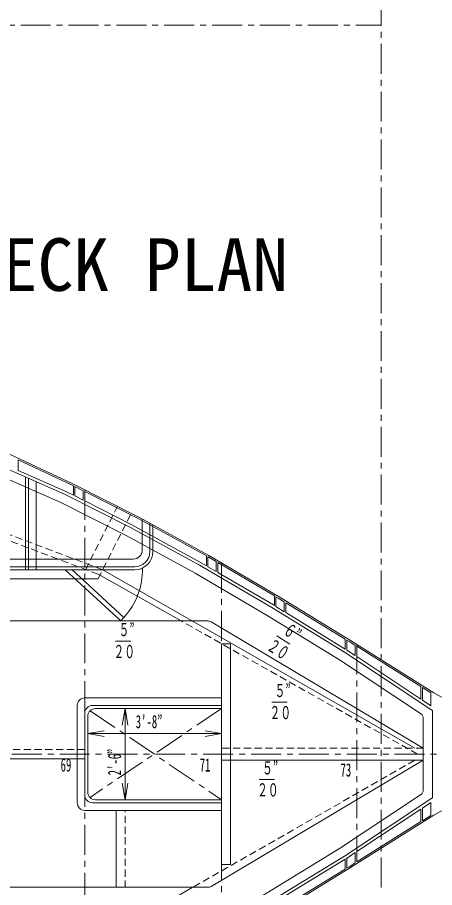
# Model space of a CAD drawing. Units: millimetres, scale not verified. Extents: x -28536 to 28536, y -20184 to 20184.
# Drawn here: x 18092 to 21580, y -7517 to -245 of the extents above; entities that cross this region are included whole.
import ezdxf
from ezdxf.enums import TextEntityAlignment as Align

# ---------------------------------------------------------------- set-up
doc = ezdxf.new("R2010")
doc.units = ezdxf.units.MM
doc.header["$LTSCALE"] = 50
doc.linetypes.add('CHAIN1', pattern=[8, 5, -1, 1, -1])
doc.linetypes.add('DASHED1', pattern=[1.8, 1.2, -0.6])
for name, color, linetype, lineweight in [('0-0_0', 3, 'Continuous', 18), ('0-1_芯', 4, 'CHAIN1', 18), ('0-2_寸法', 2, 'Continuous', 18)]:
    doc.layers.add(name, color=color, linetype=linetype, lineweight=lineweight)
doc.styles.add('ＭＳ ゴシック', font='')
doc.styles.get('ＭＳ ゴシック').set_extended_font_data('MS Gothic')

msp = doc.modelspace()

# ---------------------------------------------------------------- linework, layer by layer
at = {"layer": '0-0_0', "color": 1, "linetype": 'DASHED1'}
for p, q in [((18805.28, -4860.74), (15645.49, -3668.2)), ((18661.09, -4860.74), (18929.57, -4329.65)), ((18766.75, -4936.94), (19044.96, -4386.62)), ((21436.9, -6401.24), (19460.52, -5287.94)), ((18655.67, -6363.14), (15213.97, -6363.14)), ((21485.19, -6350.44), (19798.67, -6350.44)), ((18592.17, -6439.34), (18655.67, -6439.34)), ((21414.55, -6452.04), (19559.78, -7514.24)), ((18993.99, -7516), (18993.99, -6871.14))]:
    msp.add_line(p, q, dxfattribs=at)
at = {"layer": '0-0_0'}
for p, q in [((18098.54, -4031.45), (18098.54, -3943.47)), ((18098.54, -3943.47), (18551.46, -4154.14)), ((18160.51, -4860.74), (18160.51, -4086.2)), ((18185.91, -4860.74), (18185.91, -4097.29)), ((18249.41, -4860.74), (18249.41, -4124.99)), ((18551.46, -4154.14), (18560.42, -4158.67)), ((18560.42, -4158.67), (18560.42, -4237.3)), ((18573.12, -4243.72), (18573.12, -4165.09)), ((18573.12, -4165.09), (18642.97, -4200.4)), ((18642.97, -4279.04), (18642.97, -4200.4)), ((18655.67, -4285.46), (18655.67, -4206.82)), ((18655.67, -4206.82), (19106.9, -4434.94)), ((18573.12, -4243.72), (18642.97, -4279.04)), ((19106.9, -4434.94), (19672.23, -4744.96)), ((19136.58, -4436.73), (19136.58, -4695.64)), ((19200.08, -4471.55), (19200.08, -4708.34)), ((19225.48, -4485.48), (19225.48, -4708.34)), ((19060.38, -4771.84), (14964.99, -4771.84)), ((19672.23, -4744.96), (19672.23, -4827.67)), ((19684.93, -4835.1), (19684.93, -4751.81)), ((19684.93, -4751.92), (19687.62, -4753.39)), ((19687.62, -4753.39), (19754.78, -4792.95)), ((19754.78, -4875.97), (19754.78, -4792.95)), ((19073.08, -4835.34), (13207.37, -4835.34)), ((19073.08, -4860.74), (13207.37, -4860.74)), ((18492.69, -4860.74), (18957.5, -5286.37)), ((18549.1, -4860.74), (18983.23, -5258.27)), ((21414.55, -6350.44), (18805.28, -4860.74)), ((19684.93, -4835.1), (19754.78, -4875.97)), ((19767.48, -4883.4), (19767.48, -4800.43)), ((19767.48, -4800.43), (20240.51, -5079.01)), ((18766.75, -4936.94), (12862.83, -4936.94)), ((19460.52, -5287.94), (18768.75, -4898.25)), ((20240.51, -5079.01), (20240.51, -5160.38)), ((20253.21, -5168.15), (20253.21, -5086.49)), ((20253.21, -5086.49), (20272.69, -5097.96)), ((20272.69, -5097.96), (20323.06, -5128.76)), ((20323.06, -5210.88), (20323.06, -5128.76)), ((20335.76, -5218.65), (20335.76, -5136.53)), ((20253.21, -5168.15), (20323.06, -5210.88)), ((20335.76, -5218.65), (20833.72, -5523.29)), ((19685.97, -5288.64), (13004.17, -5288.64)), ((18957.5, -5286.37), (18983.23, -5258.27)), ((21485.19, -6350.44), (19711.78, -5295.77)), ((20846.42, -5531.42), (20846.42, -5448.78)), ((20846.42, -5448.78), (20870.12, -5463.27)), ((19798.67, -5478.42), (19798.67, -7377.44)), ((19798.67, -5478.42), (19874.87, -5478.42)), ((19874.87, -5478.42), (19874.87, -7324.07)), ((20870.12, -5463.27), (20916.27, -5492.21)), ((20916.27, -5577.75), (20916.27, -5492.21)), ((20928.97, -5586.17), (20928.97, -5500.17)), ((20846.42, -5531.42), (20916.27, -5577.75)), ((20928.97, -5586.17), (21466.14, -5942.47)), ((21478.84, -5950.89), (21478.84, -5844.99)), ((21478.84, -5844.99), (21548.69, -5888.79)), ((21548.69, -5997.22), (21548.69, -5888.79)), ((19798.67, -5931.34), (18655.67, -5931.34)), ((21478.84, -5950.89), (21548.69, -5997.22)), ((18592.17, -6807.64), (18592.17, -5994.84)), ((19798.67, -5994.84), (18719.17, -5994.84)), ((19798.67, -6020.24), (18744.57, -6020.24)), ((18655.67, -6744.14), (18655.67, -6058.34)), ((18681.07, -6718.74), (18681.07, -6083.74)), ((21485.19, -6698.23), (21485.19, -6104.26)), ((21561.39, -6036.09), (21561.39, -6766.4)), ((18592.17, -6439.34), (15950.57, -6439.34)), ((21485.19, -6452.04), (19711.78, -7506.71)), ((21485.19, -6452.04), (19798.67, -6452.04)), ((19798.67, -6807.64), (18719.17, -6807.64)), ((19798.67, -6782.24), (18744.57, -6782.24)), ((21478.84, -6851.6), (21548.69, -6805.27)), ((21548.69, -6805.27), (21548.69, -6913.7)), ((19798.67, -6871.14), (18655.67, -6871.14)), ((18917.79, -7516), (18917.79, -6871.14)), ((20928.97, -7216.31), (21466.14, -6860.02)), ((21466.14, -6965.46), (21466.14, -6860.02)), ((21478.84, -6851.6), (21478.84, -6957.5)), ((20928.97, -7302.32), (21466.14, -6965.46)), ((21478.84, -6957.5), (21548.69, -6913.7)), ((20839.39, -7275.73), (20916.27, -7224.74)), ((20846.42, -7271.07), (20846.42, -7353.71)), ((20916.27, -7224.74), (20916.27, -7310.28)), ((20928.97, -7216.31), (20928.97, -7302.32)), ((19798.67, -7324.07), (19874.87, -7324.07)), ((20335.76, -7583.84), (20833.72, -7279.2)), ((20833.72, -7361.48), (20833.72, -7279.2)), ((20335.76, -7665.96), (20833.72, -7361.48)), ((19685.97, -7513.85), (13004.17, -7513.85)), ((19559.78, -7514.24), (18946.35, -7865.55))]:
    msp.add_line(p, q, dxfattribs=at)
for points in [[(5909.37, -2052.07), (9362.7, -2154.29), (10489.52, -2229.65), (11658.56, -2352.08), (12825.69, -2499.22), (13415.73, -2573.16), (13968.08, -2664.05), (14622.32, -2785.63), (15686.15, -3037.1), (16246.82, -3198.41), (16818.66, -3397.9), (17393.78, -3622.41), (17984.54, -3876.44), (18557.01, -4142.71), (19112.82, -4423.7), (19693.89, -4742.35), (20279.22, -5087.07), (20876.81, -5452.47), (21574.29, -5889.86), (22151.39, -6213.83), (22479.57, -6375.22)], [(14964.99, -3015.1), (15645.6, -3165.68), (16196.82, -3316.57), (16761.71, -3513.64), (17333.06, -3727.67), (17934.24, -3987.48), (18487.15, -4228.72), (19038.23, -4507.32), (19614.8, -4823.5), (20218.81, -5176.88), (20826.02, -5548.36), (21548.42, -6027.49), (21561.39, -6036.09)], [(21462.47, -6061.92), (20785.06, -5612.63), (20179.68, -5242.27), (19577.24, -4889.81), (19002.71, -4574.75), (18454.7, -4297.7), (17903.89, -4057.37), (17304.57, -3798.37), (16735.79, -3585.3), (16174.19, -3389.38), (15627.3, -3239.68), (14964.99, -3093.14)], [(18098.54, -4031.45), (18498.24, -4205.87), (18560.42, -4237.3)], [(18655.67, -4285.46), (19050.07, -4484.84), (19627.36, -4801.42), (19672.23, -4827.67)], [(19767.48, -4883.4), (20231.88, -5155.1), (20240.51, -5160.38)], [(20335.76, -5136.53), (20833.72, -5441.01), (20833.72, -5523.29)], [(20928.97, -5500.17), (21466.14, -5837.03), (21466.14, -5942.47)], [(5909.37, -10750.42), (9362.7, -10648.2), (10489.52, -10572.84), (11658.56, -10450.41), (12825.69, -10303.27), (13415.73, -10229.33), (13968.08, -10138.44), (14622.32, -10016.86), (15686.15, -9765.39), (16246.82, -9604.08), (16818.66, -9404.59), (17393.78, -9180.08), (17984.54, -8926.05), (18557.01, -8659.78), (19112.82, -8378.79), (19693.89, -8060.14), (20279.22, -7715.42), (20876.81, -7350.02), (21574.29, -6912.63), (22151.39, -6588.66), (22479.57, -6427.27)], [(13143.87, -8106.85), (13143.87, -10025.33), (13381.86, -9995.51), (13927.88, -9905.66), (14578.47, -9794.86), (15627.3, -9562.81), (16174.19, -9413.11), (16735.79, -9217.19), (17304.57, -9004.12), (17903.89, -8745.12), (18454.7, -8504.79), (19002.71, -8227.74), (19577.24, -7912.68), (20179.68, -7560.22), (20785.06, -7189.86), (21462.47, -6740.56)], [(13080.37, -10110.08), (13392.78, -10070.94), (13940.46, -9980.81), (14593.11, -9869.67), (15645.6, -9636.8), (16196.82, -9485.92), (16761.71, -9288.85), (17333.06, -9074.82), (17934.24, -8815.01), (18487.15, -8573.76), (19038.23, -8295.17), (19614.8, -7978.99), (20218.81, -7625.61), (20826.02, -7254.13), (21548.42, -6775), (21561.39, -6766.4)], [(20846.42, -7353.71), (20870.12, -7339.22), (20916.27, -7310.28)]]:
    msp.add_lwpolyline(points, dxfattribs=at)
at = {"layer": '0-0_0', "color": 1, "linetype": 'DASHED1'}
msp.add_lwpolyline([(18768.75, -4898.25), (15632.76, -3717.69), (12862.83, -3317.37)], dxfattribs=at)
at = {"layer": '0-0_0'}
for centre, radius, start, end in [((19060.38, -4695.64), 76.2, 270, 0), ((19073.08, -4708.34), 152.4, 270, 0), ((19073.08, -4708.34), 127, 270, 0), ((18549.1, -4860.74), 588.64, 317.51915, 1.39358), ((19685.81, -5339.44), 50.8, 59.25947, 89.82192), ((18655.67, -5994.84), 63.5, 90, 180), ((18719.17, -6058.34), 63.5, 90, 180), ((18744.57, -6083.74), 63.5, 90, 180), ((21434.39, -6104.26), 50.8, 360, 56.44522), ((18719.17, -6744.14), 63.5, 180, 270), ((18744.57, -6718.74), 63.5, 180, 270), ((21434.39, -6698.23), 50.8, 303.55478, 0), ((18655.67, -6807.64), 63.5, 180, 270), ((19685.81, -7463.05), 50.8, 270.17808, 300.74053)]:
    msp.add_arc(centre, radius, start, end, dxfattribs=at)
at = {"layer": '0-1_芯'}
for p, q in [((21133.07, -7515.81), (21133.07, 10644.9)), ((-13079.78, -308.96), (21133.07, -308.96)), ((18655.67, -4192.59), (18655.67, -8595.67)), ((19798.67, -4804.06), (19798.67, -7983.69)), ((20928.97, -5485.18), (20928.97, -7302.32)), ((19798.67, -6020.24), (18699.67, -6763.65)), ((18699.67, -6038.84), (19798.67, -6782.24)), ((23496.11, -6401.24), (-24080.48, -6401.24))]:
    msp.add_line(p, q, dxfattribs=at)
at = {"layer": '0-2_寸法'}
for p, q in [((20260.91, -5413.46), (20368.73, -5482.88)), ((18913.43, -5458.01), (19041.67, -5458.01)), ((18992.02, -6020.24), (18967.71, -6158.12)), ((20217.92, -5967.78), (20346.16, -5967.78)), ((18681.07, -6230.14), (18818.94, -6205.83)), ((18681.07, -6230.14), (19798.67, -6230.14)), ((18681.07, -6230.14), (18818.94, -6254.45)), ((19798.67, -6230.14), (19660.79, -6205.83)), ((19798.67, -6230.14), (19660.79, -6254.45)), ((20113.43, -6613.69), (20241.67, -6613.69)), ((18992.02, -6782.24), (18967.71, -6644.37)), ((18992.02, -6782.24), (19016.33, -6644.37))]:
    msp.add_line(p, q, dxfattribs=at)
msp.add_lwpolyline([(18992.02, -6782.24), (18992.02, -6020.24), (19016.33, -6158.12)], dxfattribs=at)

# ---------------------------------------------------------------- texts
at = {"layer": '0-2_寸法', "style": 'ＭＳ ゴシック'}
msp.add_text('UPPER DECK PLAN', height=439.9, dxfattribs=at).set_placement((15866.22, -2662.66), align=Align.BOTTOM_LEFT)
at = {"layer": '0-2_寸法', "style": 'ＭＳ ゴシック', "width": 0.6}
for s, p in [('５”', (18938.28, -5448)), ('２０', (18895.83, -5632.35)), ('５”', (20242.77, -5957.76)), ('２０', (20200.32, -6142.11)), ("3'-8”", (19081.36, -6217.73)), ('69', (18453.31, -6579.7)), ('71', (19616.33, -6579.7)), ('５”', (20138.28, -6603.67)), ('73', (20793.3, -6621.55)), ('２０', (20095.83, -6788.02))]:
    msp.add_text(s, height=110, dxfattribs=at).set_placement(p, align=Align.BOTTOM_LEFT)
for s, rotation, p in [('６”', 327.224, (20287.22, -5418.49)), ('２０', 327.224, (20151.74, -5550.51)), ("2'-6”", 90, (18991.92, -6578.86))]:
    msp.add_text(s, height=110, rotation=rotation, dxfattribs=at).set_placement(p, align=Align.BOTTOM_LEFT)

doc.saveas('drawing.dxf')
